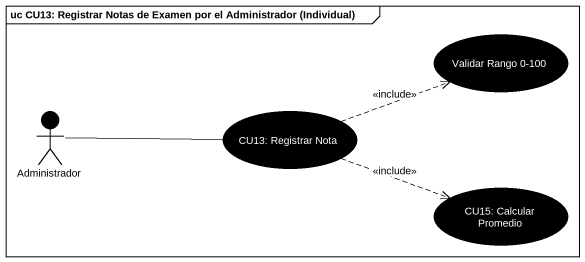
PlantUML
@startuml
mainframe uc CU13: Registrar Notas de Examen por el Administrador (Individual)
usecase "Validar Rango 0-100" as Validar_Rango_0_100 #000000
actor Administrador #000000
usecase "CU13: Registrar Nota" as CU13_Registrar_Nota #000000
usecase "CU15: Calcular Promedio" as CU15_Calcular_Promedio #000000
Administrador -right- CU13_Registrar_Nota
CU13_Registrar_Nota .right.> Validar_Rango_0_100 : <<include>>
CU13_Registrar_Nota .right.> CU15_Calcular_Promedio : <<include>>
@enduml
